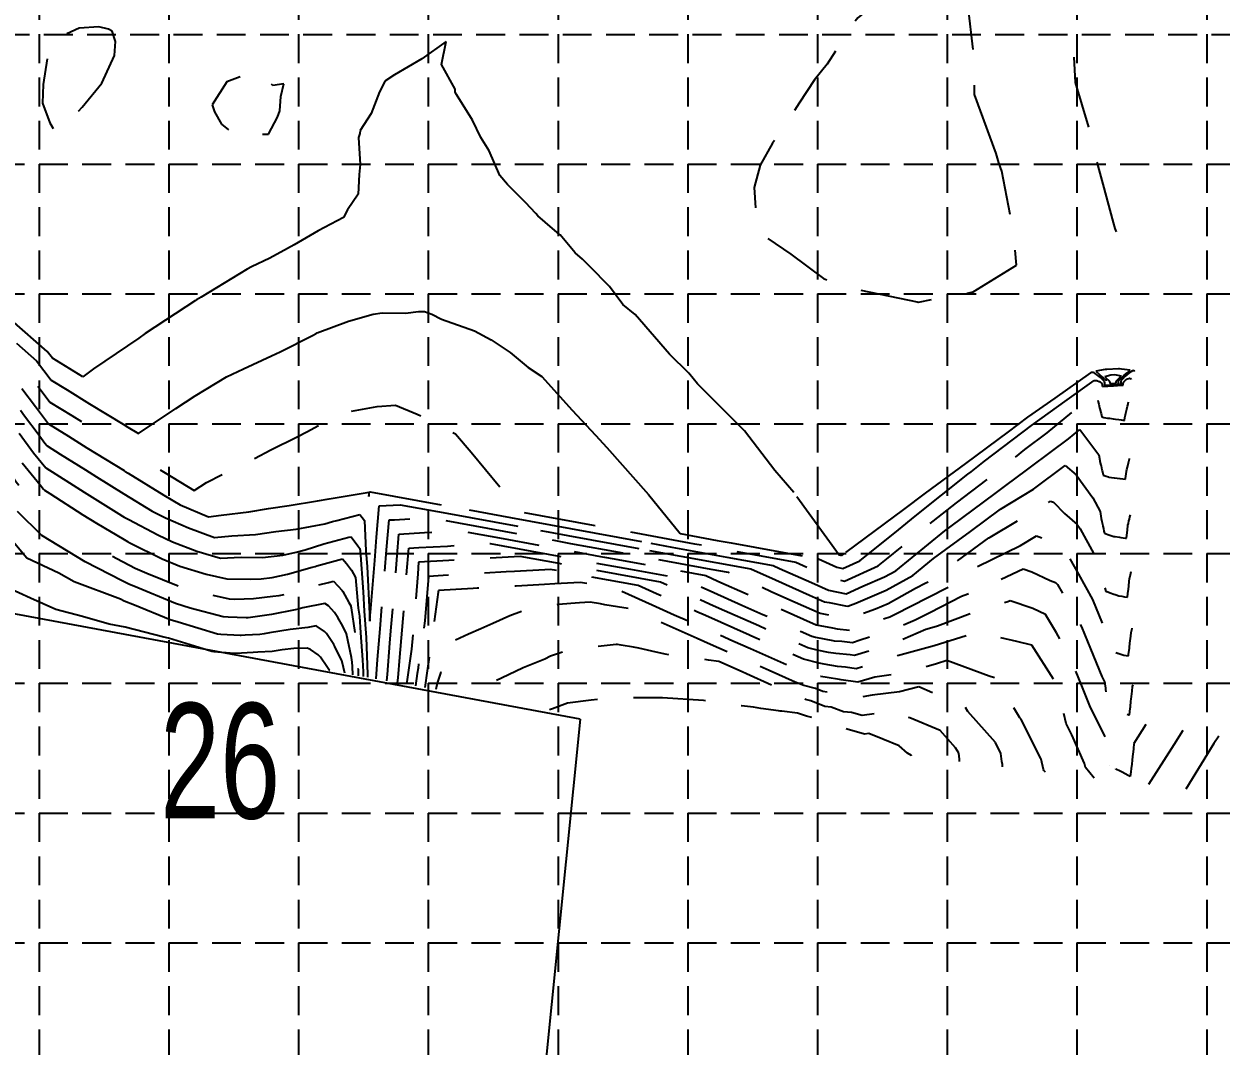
# Model space of a CAD drawing. Extents: x 5997 to 7440, y 5569 to 6471.
# Drawn here: x 7120.9 to 7328.5, y 6204.5 to 6381.6 of the extents above; entities that cross this region are included whole.
import ezdxf
from ezdxf.enums import TextEntityAlignment as Align

# ---------------------------------------------------------------- set-up
doc = ezdxf.new("R2010")
doc.units = 0
doc.header["$LTSCALE"] = 100
doc.header["$MEASUREMENT"] = 0
doc.linetypes.add('HIDDEN', pattern=[0.375, 0.25, -0.125])
doc.linetypes.add('HIDDEN2', pattern=[0.1875, 0.125, -0.0625])
for name, color, linetype in [('$-BNDY', 7, 'CONTINUOUS'), ('$-LOT', 7, 'CONTINUOUS'), ('FG-LOTNUM', 7, 'CONTINUOUS'), ('G-XCONTOURS', 5, 'HIDDEN2'), ('G-XIDX_CONTOURS', 5, 'HIDDEN2'), ('GRID', 254, 'HIDDEN')]:
    doc.layers.add(name, color=color, linetype=linetype)
doc.styles.get("Standard").update_dxf_attribs({"font": 'ARIAL.TTF', "width": 0.9})

msp = doc.modelspace()

# ---------------------------------------------------------------- linework, layer by layer
at = {"layer": '$-BNDY'}
msp.add_line((7217.34, 6261.15), (7209.56, 6184.03), dxfattribs=at)
at = {"layer": '$-LOT'}
msp.add_line((7217.34, 6261.15), (7108.81, 6281.34), dxfattribs=at)
at = {"layer": 'G-XCONTOURS'}
for p, q in [((7194.1, 6378.59, 1018), (7189.9, 6375.61, 1018)), ((7193.32, 6374.6, 1018), (7194.1, 6378.59, 1018)), ((7189.9, 6375.61, 1018), (7185.15, 6372.84, 1018)), ((7195.66, 6370.3, 1018), (7193.32, 6374.6, 1018)), ((7183.45, 6371.72, 1018), (7183.08, 6370.85, 1018)), ((7185.15, 6372.84, 1018), (7183.45, 6371.72, 1018)), ((7182.54, 6369.85, 1018), (7181.1, 6366.12, 1018)), ((7183.08, 6370.85, 1018), (7182.54, 6369.85, 1018)), ((7195.64, 6369.78, 1018), (7195.66, 6370.3, 1018)), ((7195.91, 6369.41, 1018), (7195.64, 6369.78, 1018)), ((7198.68, 6364.97, 1018), (7195.91, 6369.41, 1018)), ((7181.1, 6366.12, 1018), (7179.2, 6363.18, 1018)), ((7200.12, 6361.97, 1018), (7198.68, 6364.97, 1018)), ((7179.12, 6362.62, 1018), (7178.92, 6361.96, 1018)), ((7178.92, 6361.96, 1018), (7179.17, 6357.29, 1018)), ((7179.2, 6363.18, 1018), (7179.12, 6362.62, 1018)), ((7201.56, 6359.66, 1018), (7200.12, 6361.97, 1018)), ((7203.41, 6355.35, 1018), (7201.56, 6359.66, 1018)), ((7179.17, 6357.29, 1018), (7179, 6355.56, 1018)), ((7179, 6355.56, 1018), (7178.87, 6352.13, 1018)), ((7204.76, 6353.78, 1018), (7203.41, 6355.35, 1018)), ((7207.84, 6350.71, 1018), (7204.76, 6353.78, 1018)), ((7178.87, 6352.13, 1018), (7176.99, 6349.43, 1018)), ((7176.99, 6349.43, 1018), (7176.3, 6348.07, 1018)), ((7209.63, 6348.76, 1018), (7207.84, 6350.71, 1018)), ((7209.98, 6348.38, 1018), (7209.63, 6348.76, 1018)), ((7176.3, 6348.07, 1018), (7171.9, 6345.77, 1018)), ((7212.54, 6346.17, 1018), (7209.98, 6348.38, 1018)), ((7171.9, 6345.77, 1018), (7167.74, 6343.36, 1018)), ((7213.68, 6345.2, 1018), (7212.54, 6346.17, 1018)), ((7213.9, 6345.07, 1018), (7213.68, 6345.2, 1018)), ((7216.45, 6341.94, 1018), (7213.9, 6345.07, 1018)), ((7166.57, 6342.74, 1018), (7163.51, 6341.04, 1018)), ((7167.74, 6343.36, 1018), (7166.57, 6342.74, 1018)), ((7163.51, 6341.04, 1018), (7160.36, 6339.51, 1018)), ((7217.77, 6340.89, 1018), (7216.45, 6341.94, 1018)), ((7218.98, 6339.66, 1018), (7217.77, 6340.89, 1018)), ((7159.57, 6339.14, 1018), (7151.63, 6334.3, 1018)), ((7160.36, 6339.51, 1018), (7159.57, 6339.14, 1018)), ((7222.42, 6336.15, 1018), (7218.98, 6339.66, 1018)), ((7151.63, 6334.3, 1018), (7150.79, 6333.81, 1018)), ((7224.76, 6333.03, 1018), (7222.42, 6336.15, 1018)), ((7150.65, 6333.71, 1018), (7141.91, 6328, 1018)), ((7150.79, 6333.81, 1018), (7150.65, 6333.71, 1018)), ((7226.86, 6331.27, 1018), (7224.76, 6333.03, 1018)), ((7124.93, 6324.88, 1018), (7118.72, 6330.31, 1018)), ((7171.75, 6328.08, 1019), (7177.17, 6330.1, 1019)), ((7177.17, 6330.1, 1019), (7181.47, 6331.33, 1019)), ((7181.47, 6331.33, 1019), (7183.02, 6331.56, 1019)), ((7183.02, 6331.56, 1019), (7187.04, 6331.53, 1019)), ((7187.04, 6331.53, 1019), (7189.29, 6331.81, 1019)), ((7189.29, 6331.81, 1019), (7190.34, 6331.81, 1019)), ((7190.34, 6331.81, 1019), (7191.61, 6331.35, 1019)), ((7191.61, 6331.35, 1019), (7193.27, 6330.45, 1019)), ((7193.27, 6330.45, 1019), (7199.01, 6328.43, 1019)), ((7232.82, 6324.39, 1018), (7226.86, 6331.27, 1018)), ((7141.91, 6328, 1018), (7140.78, 6327.18, 1018)), ((7170.91, 6327.66, 1019), (7171.53, 6327.99, 1019)), ((7171.53, 6327.99, 1019), (7171.75, 6328.08, 1019)), ((7199.01, 6328.43, 1019), (7201.93, 6326.9, 1019)), ((7119.58, 6326.3, 1019), (7123.06, 6323.26, 1019)), ((7140.78, 6327.18, 1018), (7132.97, 6321.86, 1018)), ((7165.29, 6324.82, 1019), (7170.91, 6327.66, 1019)), ((7201.93, 6326.9, 1019), (7205.18, 6324.7, 1019)), ((7125.81, 6323.71, 1018), (7124.93, 6324.88, 1018)), ((7158.98, 6321.87, 1019), (7163.83, 6324.09, 1019)), ((7163.83, 6324.09, 1019), (7165.29, 6324.82, 1019)), ((7205.18, 6324.7, 1019), (7208.32, 6322.09, 1019)), ((7236.21, 6321.1, 1018), (7232.82, 6324.39, 1018)), ((7123.06, 6323.26, 1019), (7125.58, 6319.9, 1019)), ((7131.07, 6320.49, 1018), (7125.81, 6323.71, 1018)), ((7132.97, 6321.86, 1018), (7131.07, 6320.49, 1018)), ((7156.03, 6320.47, 1019), (7158.98, 6321.87, 1019)), ((7208.32, 6322.09, 1019), (7210.71, 6320.55, 1019)), ((7125.58, 6319.9, 1019), (7128.37, 6318.19, 1019)), ((7150.59, 6317.19, 1019), (7156.03, 6320.47, 1019)), ((7210.71, 6320.55, 1019), (7215.97, 6314.68, 1019)), ((7237.69, 6319.27, 1018), (7236.21, 6321.1, 1018)), ((7305.85, 6321.17, 1018), (7299.67, 6316.8, 1018)), ((7301.82, 6316.51, 1019), (7306.5, 6319.81, 1019)), ((7305.9, 6321.18, 1018), (7305.85, 6321.17, 1018)), ((7305.97, 6321.24, 1018), (7305.9, 6321.18, 1018)), ((7306.05, 6321.25, 1018), (7305.97, 6321.24, 1018)), ((7306.22, 6321.21, 1018), (7306.05, 6321.25, 1018)), ((7306.29, 6321.21, 1018), (7306.22, 6321.21, 1018)), ((7306.51, 6321.14, 1018), (7306.29, 6321.21, 1018)), ((7306.5, 6319.81, 1019), (7306.64, 6319.84, 1019)), ((7306.66, 6321.02, 1018), (7306.51, 6321.14, 1018)), ((7306.64, 6319.84, 1019), (7306.79, 6319.86, 1019)), ((7306.64, 6319.84, 1019), (7306.64, 6319.84, 1019)), ((7306.64, 6319.84, 1019), (7306.64, 6319.84, 1019)), ((7306.86, 6320.88, 1018), (7306.66, 6321.02, 1018)), ((7306.79, 6319.86, 1019), (7306.83, 6319.85, 1019)), ((7306.83, 6319.85, 1019), (7306.96, 6319.83, 1019)), ((7307.58, 6320.34, 1018), (7306.86, 6320.88, 1018)), ((7306.96, 6319.83, 1019), (7307.07, 6319.8, 1019)), ((7307.07, 6319.8, 1019), (7307.34, 6319.67, 1019)), ((7307.34, 6319.67, 1019), (7307.39, 6319.65, 1019)), ((7307.39, 6319.65, 1019), (7307.5, 6319.58, 1019)), ((7307.91, 6319.98, 1018), (7307.58, 6320.34, 1018)), ((7308.25, 6319.68, 1018), (7307.91, 6319.98, 1018)), ((7308.28, 6319.61, 1018), (7308.25, 6319.68, 1018)), ((7311.12, 6319.76, 1018), (7311.1, 6319.59, 1018)), ((7311.15, 6319.83, 1018), (7311.12, 6319.76, 1018)), ((7311.47, 6320.13, 1018), (7311.15, 6319.83, 1018)), ((7311.8, 6320.52, 1018), (7311.47, 6320.13, 1018)), ((7311.63, 6319.62, 1019), (7311.66, 6319.66, 1019)), ((7311.66, 6319.66, 1019), (7311.78, 6319.79, 1019)), ((7311.78, 6319.79, 1019), (7311.87, 6319.86, 1019)), ((7312.51, 6321.08, 1018), (7311.8, 6320.52, 1018)), ((7311.87, 6319.86, 1019), (7311.93, 6319.9, 1019)), ((7311.93, 6319.9, 1019), (7312.26, 6320.1, 1019)), ((7312.26, 6320.1, 1019), (7312.48, 6320.21, 1019)), ((7312.48, 6320.21, 1019), (7312.59, 6320.26, 1019)), ((7312.73, 6321.25, 1018), (7312.51, 6321.08, 1018)), ((7312.59, 6320.26, 1019), (7312.62, 6320.26, 1019)), ((7312.62, 6320.26, 1019), (7312.74, 6320.26, 1019)), ((7312.86, 6321.36, 1018), (7312.73, 6321.25, 1018)), ((7312.74, 6320.26, 1019), (7312.74, 6320.26, 1019)), ((7312.74, 6320.26, 1019), (7312.75, 6320.24, 1019)), ((7312.75, 6320.24, 1019), (7312.81, 6320.15, 1019)), ((7312.81, 6320.15, 1019), (7312.82, 6320.14, 1019)), ((7312.82, 6320.14, 1019), (7312.88, 6320.03, 1019)), ((7313.14, 6321.49, 1018), (7312.86, 6321.36, 1018)), ((7313.25, 6321.51, 1018), (7313.14, 6321.49, 1018)), ((7313.43, 6321.57, 1018), (7313.25, 6321.51, 1018)), ((7313.46, 6321.53, 1018), (7313.43, 6321.57, 1018)), ((7313.5, 6321.45, 1018), (7313.46, 6321.53, 1018)), ((7313.53, 6321.41, 1018), (7313.5, 6321.45, 1018)), ((7120.51, 6318.45, 1021), (7122.86, 6315.33, 1021)), ((7128.37, 6318.19, 1019), (7132.25, 6315.82, 1019)), ((7245.85, 6311.12, 1018), (7237.69, 6319.27, 1018)), ((7307.5, 6319.58, 1019), (7307.59, 6319.52, 1019)), ((7307.59, 6319.52, 1019), (7307.72, 6319.43, 1019)), ((7307.72, 6319.43, 1019), (7307.73, 6319.42, 1019)), ((7307.73, 6319.42, 1019), (7307.73, 6319.41, 1019)), ((7307.73, 6319.41, 1019), (7307.85, 6319.27, 1019)), ((7307.85, 6319.27, 1019), (7307.86, 6319.22, 1019)), ((7307.86, 6319.22, 1019), (7307.86, 6319.2, 1019)), ((7307.86, 6319.2, 1019), (7307.87, 6319.01, 1019)), ((7307.87, 6319.01, 1019), (7307.88, 6318.95, 1019)), ((7307.88, 6318.95, 1019), (7307.9, 6318.8, 1019)), ((7307.9, 6318.8, 1019), (7308.5, 6318.84, 1019)), ((7308.31, 6319.43, 1018), (7308.28, 6319.61, 1018)), ((7308.32, 6319.41, 1018), (7308.31, 6319.43, 1018)), ((7308.31, 6319.3, 1018), (7308.32, 6319.41, 1018)), ((7308.31, 6319.19, 1018), (7308.31, 6319.3, 1018)), ((7308.31, 6319.18, 1018), (7308.31, 6319.19, 1018)), ((7308.32, 6318.98, 1018), (7308.31, 6319.18, 1018)), ((7309.03, 6318.99, 1018), (7308.32, 6318.98, 1018)), ((7308.5, 6318.84, 1019), (7308.84, 6318.85, 1019)), ((7308.84, 6318.85, 1019), (7309.53, 6318.9, 1019)), ((7309.18, 6318.99, 1018), (7309.03, 6318.99, 1018)), ((7309.22, 6319, 1018), (7309.18, 6318.99, 1018)), ((7310.16, 6319.06, 1018), (7309.22, 6319, 1018)), ((7309.53, 6318.9, 1019), (7309.82, 6318.92, 1019)), ((7309.82, 6318.92, 1019), (7310.53, 6318.96, 1019)), ((7310.22, 6319.06, 1018), (7310.16, 6319.06, 1018)), ((7310.48, 6319.09, 1018), (7310.22, 6319.06, 1018)), ((7311.1, 6319.16, 1018), (7310.48, 6319.09, 1018)), ((7310.53, 6318.96, 1019), (7310.85, 6319, 1019)), ((7310.85, 6319, 1019), (7311.5, 6319.04, 1019)), ((7311.1, 6319.59, 1018), (7311.1, 6319.57, 1018)), ((7311.1, 6319.57, 1018), (7311.1, 6319.42, 1018)), ((7311.1, 6319.42, 1018), (7311.11, 6319.36, 1018)), ((7311.11, 6319.36, 1018), (7311.1, 6319.16, 1018)), ((7311.11, 6319.36, 1018), (7311.11, 6319.36, 1018)), ((7311.5, 6319.04, 1019), (7311.51, 6319.2, 1019)), ((7311.51, 6319.24, 1019), (7311.53, 6319.43, 1019)), ((7311.51, 6319.2, 1019), (7311.51, 6319.24, 1019)), ((7311.53, 6319.45, 1019), (7311.63, 6319.62, 1019)), ((7311.53, 6319.43, 1019), (7311.53, 6319.45, 1019)), ((7311.53, 6319.43, 1019), (7311.53, 6319.43, 1019)), ((7132.25, 6315.82, 1019), (7138.08, 6312.26, 1019)), ((7147.21, 6314.98, 1019), (7150.59, 6317.19, 1019)), ((7299.67, 6316.8, 1018), (7294.94, 6313.46, 1018)), ((7295.63, 6312.02, 1019), (7301.82, 6316.51, 1019)), ((7120.29, 6314.67, 1022), (7121, 6313.73, 1022)), ((7121, 6313.73, 1022), (7123.34, 6310.6, 1022)), ((7122.86, 6315.33, 1021), (7125.12, 6312.3, 1021)), ((7140.75, 6310.63, 1019), (7147.21, 6314.98, 1019)), ((7215.97, 6314.68, 1019), (7220.03, 6310.36, 1019)), ((7294.94, 6313.46, 1018), (7291.56, 6310.94, 1018)), ((7125.12, 6312.3, 1021), (7128.6, 6310.16, 1021)), ((7138.08, 6312.26, 1019), (7138.92, 6311.75, 1019)), ((7138.92, 6311.75, 1019), (7140.75, 6310.63, 1019)), ((7287.49, 6305.88, 1019), (7295.63, 6312.02, 1019)), ((7302.03, 6309.72, 1021), (7304, 6311.34, 1021)), ((7304, 6311.34, 1021), (7307.29, 6306.93, 1021)), ((7120.05, 6310.71, 1023), (7122.53, 6307.28, 1023)), ((7123.34, 6310.6, 1022), (7124.51, 6308.98, 1022)), ((7128.6, 6310.16, 1021), (7131.79, 6308.17, 1021)), ((7220.03, 6310.36, 1019), (7221.96, 6308.22, 1019)), ((7251.1, 6304.26, 1018), (7245.85, 6311.12, 1018)), ((7291.56, 6310.94, 1018), (7284.17, 6305.45, 1018)), ((7292.26, 6302.47, 1021), (7302.03, 6309.72, 1021)), ((7122.53, 6307.28, 1023), (7124.66, 6304.68, 1023)), ((7124.51, 6308.98, 1022), (7124.89, 6308.5, 1022)), ((7124.89, 6308.5, 1022), (7127.18, 6307.07, 1022)), ((7131.79, 6308.17, 1021), (7138.24, 6304.22, 1021)), ((7221.96, 6308.22, 1019), (7229.17, 6300.05, 1019)), ((7120.56, 6305.58, 1024), (7123.69, 6301.75, 1024)), ((7127.18, 6307.07, 1022), (7131.56, 6304.34, 1022)), ((7284.17, 6305.45, 1018), (7277.17, 6300.28, 1018)), ((7285.18, 6304.02, 1019), (7287.49, 6305.88, 1019)), ((7295.99, 6301, 1022), (7301.46, 6305.13, 1022)), ((7301.46, 6305.13, 1022), (7303.34, 6303.49, 1022)), ((7307.29, 6306.93, 1021), (7307.44, 6305.98, 1021)), ((7307.44, 6305.98, 1021), (7307.48, 6305.81, 1021)), ((7307.48, 6305.81, 1021), (7307.63, 6305.16, 1021)), ((7307.63, 6305.16, 1021), (7307.67, 6305.02, 1021)), ((7312.26, 6304.84, 1021), (7312.42, 6305.54, 1021)), ((7312.42, 6305.54, 1021), (7312.44, 6305.59, 1021)), ((7312.44, 6305.59, 1021), (7312.59, 6306.25, 1021)), ((7312.59, 6306.25, 1021), (7312.61, 6306.34, 1021)), ((7124.66, 6304.68, 1023), (7128.76, 6302.12, 1023)), ((7131.56, 6304.34, 1022), (7133.48, 6303.16, 1022)), ((7133.48, 6303.16, 1022), (7138.22, 6300.19, 1022)), ((7138.24, 6304.22, 1021), (7138.46, 6304.08, 1021)), ((7138.46, 6304.08, 1021), (7138.94, 6303.78, 1021)), ((7138.94, 6303.78, 1021), (7145.12, 6299.99, 1021)), ((7254.39, 6300.42, 1018), (7251.1, 6304.26, 1018)), ((7275.45, 6296.33, 1019), (7284.59, 6303.58, 1019)), ((7284.59, 6303.58, 1019), (7285.18, 6304.02, 1019)), ((7303.34, 6303.49, 1022), (7306.25, 6299.48, 1022)), ((7307.67, 6305.02, 1021), (7307.83, 6304.33, 1021)), ((7307.83, 6304.33, 1021), (7307.85, 6304.24, 1021)), ((7307.85, 6304.24, 1021), (7308.03, 6303.51, 1021)), ((7308.03, 6303.51, 1021), (7308.04, 6303.45, 1021)), ((7308.04, 6303.45, 1021), (7308.55, 6303.27, 1021)), ((7308.55, 6303.27, 1021), (7308.95, 6303.13, 1021)), ((7308.95, 6303.13, 1021), (7309, 6303.11, 1021)), ((7309, 6303.11, 1021), (7309.94, 6302.98, 1021)), ((7311.94, 6302.84, 1021), (7312.08, 6304.08, 1021)), ((7312.08, 6304.11, 1021), (7312.15, 6304.39, 1021)), ((7312.08, 6304.08, 1021), (7312.08, 6304.11, 1021)), ((7312.15, 6304.39, 1021), (7312.25, 6304.82, 1021)), ((7312.25, 6304.82, 1021), (7312.26, 6304.84, 1021)), ((7123.69, 6301.75, 1024), (7124.27, 6301, 1024)), ((7124.27, 6301, 1024), (7124.43, 6300.84, 1024)), ((7128.76, 6302.12, 1023), (7131.32, 6300.46, 1023)), ((7289.3, 6300.24, 1021), (7291.87, 6302.15, 1021)), ((7290.24, 6297.52, 1022), (7295.99, 6301, 1022)), ((7291.87, 6302.15, 1021), (7292.26, 6302.47, 1021)), ((7309.94, 6302.98, 1021), (7310.01, 6302.97, 1021)), ((7310.01, 6302.97, 1021), (7310.93, 6302.85, 1021)), ((7310.93, 6302.85, 1021), (7311.02, 6302.84, 1021)), ((7311.02, 6302.84, 1021), (7311.93, 6302.71, 1021)), ((7311.93, 6302.71, 1021), (7311.94, 6302.84, 1021)), ((7124.43, 6300.84, 1024), (7125.35, 6300.25, 1024)), ((7125.35, 6300.25, 1024), (7131.09, 6296.55, 1024)), ((7131.32, 6300.46, 1023), (7137.36, 6296.7, 1023)), ((7138.22, 6300.19, 1022), (7143.11, 6297.21, 1022)), ((7145.12, 6299.99, 1021), (7147.95, 6298.28, 1021)), ((7166.87, 6298.15, 1021), (7171.78, 6298.97, 1021)), ((7171.78, 6298.97, 1021), (7173.81, 6299.32, 1021)), ((7173.81, 6299.32, 1021), (7180.42, 6300.42, 1021)), ((7180.42, 6300.42, 1021), (7180.65, 6300.48, 1021)), ((7180.65, 6300.48, 1021), (7180.68, 6300.44, 1021)), ((7180.68, 6300.44, 1021), (7180.72, 6299.75, 1021)), ((7180.72, 6299.75, 1021), (7180.79, 6300.54, 1021)), ((7180.79, 6300.54, 1021), (7180.93, 6300.54, 1021)), ((7180.93, 6300.54, 1021), (7198.12, 6297.4, 1021)), ((7229.17, 6300.05, 1019), (7234.7, 6293.3, 1019)), ((7262.26, 6289.55, 1018), (7254.39, 6300.42, 1018)), ((7277.17, 6300.28, 1018), (7273.39, 6297.48, 1018)), ((7281.71, 6294.58, 1021), (7289.3, 6300.24, 1021)), ((7306.25, 6299.48, 1022), (7307.53, 6297.13, 1022)), ((7123.96, 6292.99, 1026), (7119.75, 6297.12, 1026)), ((7143.11, 6297.21, 1022), (7145.45, 6296.05, 1022)), ((7147.95, 6298.28, 1021), (7152.87, 6296.18, 1021)), ((7155.09, 6296.52, 1021), (7159.89, 6297.09, 1021)), ((7159.89, 6297.09, 1021), (7163.3, 6297.64, 1021)), ((7163.3, 6297.64, 1021), (7166.87, 6298.15, 1021)), ((7182.05, 6292.7, 1022), (7182.5, 6298.1, 1022)), ((7182.5, 6298.1, 1022), (7186.13, 6298.3, 1022)), ((7186.13, 6298.3, 1022), (7194.22, 6296.82, 1022)), ((7194.22, 6296.82, 1022), (7210.47, 6293.85, 1022)), ((7198.12, 6297.4, 1021), (7205.27, 6296.09, 1021)), ((7273.39, 6297.48, 1018), (7262.93, 6289.71, 1018)), ((7285.06, 6293.65, 1022), (7290.24, 6297.52, 1022)), ((7307.53, 6297.13, 1022), (7307.59, 6296.72, 1022)), ((7131.09, 6296.55, 1024), (7133.46, 6295.08, 1024)), ((7133.46, 6295.08, 1024), (7138.28, 6292.28, 1024)), ((7137.36, 6296.7, 1023), (7137.99, 6296.31, 1023)), ((7137.99, 6296.31, 1023), (7138.27, 6296.14, 1023)), ((7138.27, 6296.14, 1023), (7139.06, 6295.74, 1023)), ((7139.06, 6295.74, 1023), (7144.11, 6293.1, 1023)), ((7145.45, 6296.05, 1022), (7149.43, 6294.28, 1022)), ((7152.87, 6296.18, 1021), (7155.09, 6296.52, 1021)), ((7168.07, 6294.07, 1022), (7173.09, 6294.98, 1022)), ((7173.09, 6294.98, 1022), (7174.41, 6295.39, 1022)), ((7174.41, 6295.39, 1022), (7175.17, 6295.59, 1022)), ((7175.17, 6295.59, 1022), (7179.13, 6296.62, 1022)), ((7179.13, 6296.62, 1022), (7179.92, 6295.55, 1022)), ((7179.92, 6295.55, 1022), (7180.2, 6290.29, 1022)), ((7205.27, 6296.09, 1021), (7215.69, 6294.19, 1021)), ((7272.55, 6293.95, 1019), (7275.45, 6296.33, 1019)), ((7307.59, 6296.72, 1022), (7307.71, 6295.91, 1022)), ((7307.71, 6295.91, 1022), (7307.79, 6295.4, 1022)), ((7307.79, 6295.4, 1022), (7307.9, 6294.94, 1022)), ((7307.9, 6294.94, 1022), (7307.99, 6294.57, 1022)), ((7312.25, 6293.88, 1022), (7312.35, 6294.78, 1022)), ((7312.35, 6294.78, 1022), (7312.41, 6295.04, 1022)), ((7312.41, 6295.04, 1022), (7312.52, 6295.49, 1022)), ((7312.52, 6295.49, 1022), (7312.59, 6295.78, 1022)), ((7312.59, 6295.78, 1022), (7312.69, 6296.21, 1022)), ((7312.69, 6296.21, 1022), (7312.77, 6296.53, 1022)), ((7121.36, 6289.06, 1027), (7117.58, 6293.6, 1027)), ((7123.98, 6292.98, 1026), (7123.96, 6292.99, 1026)), ((7124.01, 6292.96, 1026), (7123.98, 6292.98, 1026)), ((7131.48, 6288.4, 1026), (7124.01, 6292.96, 1026)), ((7144.11, 6293.1, 1023), (7146.67, 6291.89, 1023)), ((7149.43, 6294.28, 1022), (7153.93, 6292.6, 1022)), ((7153.93, 6292.6, 1022), (7156.95, 6292.94, 1022)), ((7156.95, 6292.94, 1022), (7161.06, 6293.14, 1022)), ((7161.06, 6293.14, 1022), (7164.59, 6293.64, 1022)), ((7164.59, 6293.64, 1022), (7168.07, 6294.07, 1022)), ((7172.88, 6291.5, 1023), (7177.25, 6292.66, 1023)), ((7177.25, 6292.66, 1023), (7177.62, 6292.76, 1023)), ((7177.62, 6292.76, 1023), (7178.76, 6291.19, 1023)), ((7181.72, 6288.65, 1022), (7182.05, 6292.7, 1022)), ((7210.47, 6293.85, 1022), (7211.79, 6293.61, 1022)), ((7211.79, 6293.61, 1022), (7215.2, 6292.98, 1022)), ((7215.2, 6292.98, 1022), (7229.35, 6290.4, 1022)), ((7215.69, 6294.19, 1021), (7229.61, 6291.64, 1021)), ((7234.7, 6293.3, 1019), (7241.08, 6292.13, 1019)), ((7265.85, 6288.6, 1019), (7272.55, 6293.95, 1019)), ((7272.06, 6286.87, 1021), (7280.59, 6293.77, 1021)), ((7278.64, 6288.97, 1022), (7285.06, 6293.65, 1022)), ((7280.59, 6293.77, 1021), (7281.71, 6294.58, 1021)), ((7307.99, 6294.57, 1022), (7308.09, 6294.16, 1022)), ((7308.09, 6294.16, 1022), (7308.18, 6293.75, 1022)), ((7308.18, 6293.75, 1022), (7308.27, 6293.37, 1022)), ((7308.27, 6293.37, 1022), (7308.84, 6293.17, 1022)), ((7308.84, 6293.17, 1022), (7309.18, 6293.05, 1022)), ((7309.18, 6293.05, 1022), (7309.87, 6292.81, 1022)), ((7309.87, 6292.81, 1022), (7310.11, 6292.78, 1022)), ((7310.11, 6292.78, 1022), (7310.88, 6292.67, 1022)), ((7310.88, 6292.67, 1022), (7311.1, 6292.64, 1022)), ((7311.1, 6292.64, 1022), (7311.89, 6292.53, 1022)), ((7312.1, 6292.51, 1022), (7312.21, 6293.51, 1022)), ((7312.21, 6293.51, 1022), (7312.25, 6293.88, 1022)), ((7138.28, 6292.28, 1024), (7138.85, 6291.94, 1024)), ((7138.85, 6291.94, 1024), (7139.26, 6291.7, 1024)), ((7139.26, 6291.7, 1024), (7144.87, 6288.93, 1024)), ((7146.67, 6291.89, 1023), (7150.89, 6290.26, 1023)), ((7169.65, 6290.51, 1023), (7172.88, 6291.5, 1023)), ((7178.76, 6291.19, 1023), (7179.13, 6290.7, 1023)), ((7179.13, 6290.7, 1023), (7179.15, 6290.66, 1023)), ((7179.15, 6290.66, 1023), (7179.18, 6290.35, 1023)), ((7229.61, 6291.64, 1021), (7233.26, 6290.97, 1021)), ((7233.26, 6290.97, 1021), (7242.76, 6289.24, 1021)), ((7241.08, 6292.13, 1019), (7243.54, 6291.68, 1019)), ((7243.54, 6291.68, 1019), (7258.65, 6288.92, 1019)), ((7311.89, 6292.53, 1022), (7312.1, 6292.51, 1022)), ((7126.92, 6286.43, 1027), (7121.36, 6289.06, 1027)), ((7144.87, 6288.93, 1024), (7147.92, 6287.66, 1024)), ((7150.89, 6290.26, 1023), (7154.98, 6289.02, 1023)), ((7154.98, 6289.02, 1023), (7158.58, 6289.19, 1023)), ((7158.58, 6289.19, 1023), (7162.24, 6289.14, 1023)), ((7162.24, 6289.14, 1023), (7165.78, 6289.56, 1023)), ((7165.78, 6289.56, 1023), (7168.08, 6290.06, 1023)), ((7168.08, 6290.06, 1023), (7169.65, 6290.51, 1023)), ((7171.65, 6287.69, 1024), (7176.1, 6288.9, 1024)), ((7176.1, 6288.9, 1024), (7176.8, 6288.14, 1024)), ((7179.18, 6290.35, 1023), (7179.72, 6283.22, 1023)), ((7180.2, 6290.29, 1022), (7180.4, 6287.59, 1022)), ((7180.97, 6279.62, 1022), (7181.72, 6288.65, 1022)), ((7229.35, 6290.4, 1022), (7234.81, 6289.4, 1022)), ((7234.81, 6289.4, 1022), (7246.92, 6287.18, 1022)), ((7242.76, 6289.24, 1021), (7250.83, 6287.76, 1021)), ((7258.65, 6288.92, 1019), (7261.88, 6287.48, 1019)), ((7262.56, 6289.49, 1018), (7262.26, 6289.55, 1018)), ((7262.6, 6289.48, 1018), (7262.56, 6289.49, 1018)), ((7262.62, 6289.47, 1018), (7262.6, 6289.48, 1018)), ((7262.65, 6289.49, 1018), (7262.62, 6289.47, 1018)), ((7262.93, 6289.71, 1018), (7262.65, 6289.49, 1018)), ((7262.91, 6287.27, 1019), (7265.85, 6288.6, 1019)), ((7275.02, 6286.04, 1022), (7278.64, 6288.97, 1022)), ((7129.59, 6284.95, 1027), (7126.92, 6286.43, 1027)), ((7137.89, 6285.12, 1026), (7131.48, 6288.4, 1026)), ((7147.92, 6287.66, 1024), (7152.46, 6286.28, 1024)), ((7166.58, 6286.25, 1024), (7170.86, 6287.47, 1024)), ((7170.86, 6287.47, 1024), (7171.36, 6287.62, 1024)), ((7171.36, 6287.62, 1024), (7171.65, 6287.69, 1024)), ((7176.8, 6288.14, 1024), (7177.66, 6286.97, 1024)), ((7177.66, 6286.97, 1024), (7178.37, 6285.67, 1024)), ((7180.4, 6287.59, 1022), (7180.79, 6279.37, 1022)), ((7246.92, 6287.18, 1022), (7251.2, 6285.28, 1022)), ((7250.83, 6287.76, 1021), (7251.92, 6287.28, 1021)), ((7251.92, 6287.28, 1021), (7257.45, 6284.82, 1021)), ((7261.88, 6287.48, 1019), (7262.91, 6287.27, 1019)), ((7270.12, 6285.79, 1021), (7272.06, 6286.87, 1021)), ((7137.62, 6281.92, 1027), (7129.59, 6284.95, 1027)), ((7139.21, 6284.46, 1026), (7137.89, 6285.12, 1026)), ((7139.94, 6284.17, 1026), (7139.21, 6284.46, 1026)), ((7152.46, 6286.28, 1024), (7156.04, 6285.44, 1024)), ((7156.04, 6285.44, 1024), (7160.16, 6285.4, 1024)), ((7160.16, 6285.4, 1024), (7162.03, 6285.47, 1024)), ((7162.03, 6285.47, 1024), (7163.94, 6285.68, 1024)), ((7163.94, 6285.68, 1024), (7166.58, 6286.25, 1024)), ((7178.37, 6285.67, 1024), (7178.85, 6280.37, 1024)), ((7251.2, 6285.28, 1022), (7257.11, 6282.65, 1022)), ((7257.45, 6284.82, 1021), (7260.43, 6283.49, 1021)), ((7266.36, 6284.17, 1021), (7270.12, 6285.79, 1021)), ((7270.43, 6283.5, 1022), (7275.02, 6286.04, 1022)), ((7122.02, 6282.09, 1028), (7117.98, 6283.97, 1028)), ((7147.16, 6281.16, 1026), (7139.94, 6284.17, 1026)), ((7179.72, 6283.22, 1023), (7179.88, 6279.84, 1023)), ((7257.11, 6282.65, 1022), (7259.71, 6281.5, 1022)), ((7260.43, 6283.49, 1021), (7263.49, 6282.87, 1021)), ((7263.49, 6282.87, 1021), (7266.36, 6284.17, 1021)), ((7265.15, 6281.22, 1022), (7270.43, 6283.5, 1022)), ((7126.41, 6280.17, 1028), (7122.02, 6282.09, 1028)), ((7138.26, 6281.6, 1027), (7137.62, 6281.92, 1027)), ((7140.08, 6280.87, 1027), (7138.26, 6281.6, 1027)), ((7146.23, 6278.38, 1027), (7140.08, 6280.87, 1027)), ((7149.69, 6280.4, 1026), (7147.16, 6281.16, 1026)), ((7155.44, 6278.87, 1026), (7149.69, 6280.4, 1026)), ((7168.45, 6280.23, 1026), (7167.94, 6280.07, 1026)), ((7169.23, 6280.41, 1026), (7168.45, 6280.23, 1026)), ((7173.06, 6281.18, 1026), (7169.23, 6280.41, 1026)), ((7173.69, 6280.76, 1026), (7173.06, 6281.18, 1026)), ((7174.76, 6279.6, 1026), (7173.69, 6280.76, 1026)), ((7178.85, 6280.37, 1024), (7179.05, 6278.97, 1024)), ((7259.71, 6281.5, 1022), (7260.54, 6281.34, 1022)), ((7260.54, 6281.34, 1022), (7263.33, 6280.76, 1022)), ((7263.33, 6280.76, 1022), (7263.77, 6280.71, 1022)), ((7263.77, 6280.71, 1022), (7265.15, 6281.22, 1022)), ((7131.06, 6278.93, 1028), (7126.41, 6280.17, 1028)), ((7135.68, 6277.63, 1028), (7131.06, 6278.93, 1028)), ((7147.63, 6277.95, 1027), (7146.23, 6278.38, 1027)), ((7156.3, 6278.82, 1026), (7155.44, 6278.87, 1026)), ((7159.39, 6278.69, 1026), (7156.3, 6278.82, 1026)), ((7159.77, 6278.71, 1026), (7159.39, 6278.69, 1026)), ((7163.83, 6279.26, 1026), (7159.77, 6278.71, 1026)), ((7167.94, 6280.07, 1026), (7163.83, 6279.26, 1026)), ((7175.33, 6278.76, 1026), (7174.76, 6279.6, 1026)), ((7176.17, 6277.27, 1026), (7175.33, 6278.76, 1026)), ((7179.05, 6278.97, 1024), (7179.26, 6276.13, 1024)), ((7179.88, 6279.84, 1023), (7180.21, 6275.28, 1023)), ((7180.79, 6279.37, 1022), (7180.81, 6279.13, 1022)), ((7180.81, 6279.13, 1022), (7180.85, 6278.15, 1022)), ((7180.85, 6278.15, 1022), (7180.94, 6279.21, 1022)), ((7180.94, 6279.21, 1022), (7180.97, 6279.62, 1022)), ((7138.44, 6277.11, 1028), (7135.68, 6277.63, 1028)), ((7145.12, 6275.36, 1028), (7138.44, 6277.11, 1028)), ((7154.45, 6275.88, 1027), (7147.63, 6277.95, 1027)), ((7163.45, 6276.12, 1027), (7162.52, 6275.94, 1027)), ((7167.05, 6276.68, 1027), (7163.45, 6276.12, 1027)), ((7170.1, 6277.03, 1027), (7167.05, 6276.68, 1027)), ((7171.54, 6277.32, 1027), (7170.1, 6277.03, 1027)), ((7172.99, 6276.34, 1027), (7171.54, 6277.32, 1027)), ((7173.33, 6275.97, 1027), (7172.99, 6276.34, 1027)), ((7176.83, 6275.9, 1026), (7176.17, 6277.27, 1026)), ((7179.26, 6276.13, 1024), (7179.6, 6271.43, 1024)), ((7145.97, 6275.17, 1028), (7145.12, 6275.36, 1028)), ((7153.44, 6272.85, 1028), (7145.97, 6275.17, 1028)), ((7155.03, 6275.83, 1027), (7154.45, 6275.88, 1027)), ((7158.38, 6275.65, 1027), (7155.03, 6275.83, 1027)), ((7158.55, 6275.66, 1027), (7158.38, 6275.65, 1027)), ((7159.22, 6275.7, 1027), (7158.55, 6275.66, 1027)), ((7161.81, 6275.84, 1027), (7159.22, 6275.7, 1027)), ((7162.52, 6275.94, 1027), (7161.81, 6275.84, 1027)), ((7174.6, 6274.1, 1027), (7173.33, 6275.97, 1027)), ((7174.79, 6273.76, 1027), (7174.6, 6274.1, 1027)), ((7177.69, 6271.82, 1026), (7176.83, 6275.9, 1026)), ((7180.21, 6275.28, 1023), (7180.47, 6268.92, 1023)), ((7153.8, 6272.8, 1028), (7153.44, 6272.85, 1028)), ((7157.34, 6272.53, 1028), (7153.8, 6272.8, 1028)), ((7157.38, 6272.53, 1028), (7157.34, 6272.53, 1028)), ((7157.55, 6272.54, 1028), (7157.38, 6272.53, 1028)), ((7160.64, 6272.72, 1028), (7157.55, 6272.54, 1028)), ((7161.42, 6272.77, 1028), (7160.64, 6272.72, 1028)), ((7163.91, 6272.89, 1028), (7161.42, 6272.77, 1028)), ((7165.67, 6273.16, 1028), (7163.91, 6272.89, 1028)), ((7167.66, 6273.39, 1028), (7165.67, 6273.16, 1028)), ((7170.02, 6273.46, 1028), (7167.66, 6273.39, 1028)), ((7170.55, 6273.23, 1028), (7170.02, 6273.46, 1028)), ((7171.89, 6272.31, 1028), (7170.55, 6273.23, 1028)), ((7172.3, 6271.91, 1028), (7171.89, 6272.31, 1028)), ((7173.42, 6270.29, 1028), (7172.3, 6271.91, 1028)), ((7176.02, 6271.24, 1027), (7174.79, 6273.76, 1027)), ((7173.89, 6269.6, 1028), (7173.42, 6270.29, 1028)), ((7176.07, 6271.13, 1027), (7176.02, 6271.24, 1027)), ((7176.08, 6271.11, 1027), (7176.07, 6271.13, 1027)), ((7176.09, 6271.06, 1027), (7176.08, 6271.11, 1027)), ((7176.53, 6269.09, 1027), (7176.09, 6271.06, 1027)), ((7177.8, 6271.02, 1026), (7177.69, 6271.82, 1026)), ((7177.86, 6270.26, 1026), (7177.8, 6271.02, 1026)), ((7177.93, 6268.84, 1026), (7177.86, 6270.26, 1026)), ((7179.6, 6271.43, 1024), (7179.69, 6269.32, 1024)), ((7173.91, 6269.56, 1028), (7173.89, 6269.6, 1028)), ((7179.69, 6269.32, 1024), (7179.71, 6268.52, 1024)), ((7180.47, 6268.92, 1023), (7180.48, 6268.39, 1023))]:
    msp.add_line(p, q, dxfattribs=at)
at = {"layer": 'G-XCONTOURS', "flags": 128}
for points, elevation in [([(7289.48, 6359.17), (7285.72, 6369.43), (7285.81, 6375.27), (7285.51, 6377.11), (7284.66, 6384.61), (7284.46, 6384.78), (7280.57, 6387.9), (7279.14, 6388.63), (7275.21, 6389.36), (7273.49, 6389.5), (7271.6, 6387.76), (7265.48, 6382.7), (7264.84, 6381.78), (7263.85, 6380.37), (7260.2, 6374.69), (7257.99, 6371.94), (7255.31, 6367.9), (7251.81, 6362.36), (7250.68, 6360.98), (7248.57, 6357.15), (7247.49, 6353.31), (7248.1, 6345.69), (7253.86, 6341.71), (7259.54, 6337.53), (7262.07, 6336.3), (7275.76, 6333.47), (7275.95, 6333.43), (7276.02, 6333.43), (7285.48, 6335.19), (7288.51, 6337.05), (7293, 6339.81), (7292.53, 6345.54), (7290.45, 6356.11), (7289.96, 6357.58)], 1017), ([(7136.6, 6376.18), (7136.73, 6378.61), (7136.19, 6380.4), (7135.56, 6380.73), (7133.84, 6381.11), (7130.43, 6380.89), (7125.39, 6378.56), (7124.23, 6371.13), (7124.12, 6367.92), (7125.39, 6364.5), (7126.29, 6362.82), (7128.51, 6364.52), (7130.96, 6367.19), (7134.38, 6371.37)], 1017), ([(7162.26, 6362.51), (7163.28, 6362.55), (7164.83, 6365.47), (7165.25, 6366.55), (7165.44, 6369.07), (7165.95, 6371.23), (7164.04, 6370.95), (7161.83, 6373.05), (7159.72, 6372.96), (7156.07, 6371.61), (7153.51, 6367.6), (7153.93, 6366.39), (7155.12, 6364.28), (7157.37, 6362.51)], 1017), ([(7309.89, 6319.16), (7310.67, 6319.27), (7310.74, 6319.28), (7310.74, 6319.29), (7310.73, 6319.48), (7310.73, 6319.52), (7310.7, 6319.69), (7310.71, 6319.75), (7310.87, 6319.93), (7311.36, 6320.44), (7311.71, 6320.74), (7312.18, 6321.16), (7312.7, 6321.65), (7311.2, 6321.82), (7310.9, 6321.87), (7310.73, 6321.86), (7308.66, 6321.77), (7308.55, 6321.77), (7308.38, 6321.73), (7306.78, 6321.43), (7307.27, 6320.99), (7307.69, 6320.61), (7308.07, 6320.31), (7308.54, 6319.84), (7308.72, 6319.65), (7308.73, 6319.58), (7308.71, 6319.4), (7308.71, 6319.36), (7308.7, 6319.15), (7308.7, 6319.14), (7308.75, 6319.14), (7309.53, 6319.14)], 1017), ([(7310.11, 6319.39), (7310.3, 6319.42), (7310.3, 6319.45), (7310.27, 6319.63), (7310.26, 6319.67), (7310.4, 6319.82), (7310.95, 6320.37), (7311.2, 6320.6), (7310.09, 6320.82), (7309.36, 6320.78), (7308.31, 6320.48), (7308.53, 6320.28), (7309.07, 6319.77), (7309.21, 6319.62), (7309.21, 6319.57), (7309.18, 6319.37), (7309.18, 6319.34), (7309.35, 6319.34)], 1016)]:
    msp.add_lwpolyline(points, close=True, dxfattribs=dict(at, elevation=elevation))
for points, elevation in [([(7310.38, 6345.63), (7310.11, 6346.2), (7309.81, 6347.22), (7308.03, 6353.87), (7306.52, 6359.48), (7305.97, 6362.24), (7303.23, 6371.48), (7302.92, 6378.15), (7302.92, 6379.15), (7303.1, 6380.98)], 1018), ([(7181.94, 6268.13), (7182.21, 6271.48), (7182.65, 6276.77), (7183.29, 6284.57), (7183.43, 6286.21), (7183.78, 6290.47), (7184.2, 6295.66), (7185.15, 6295.71), (7190.94, 6296.04), (7191.33, 6296.06), (7207.88, 6293.03), (7215.67, 6291.61), (7225.45, 6289.82), (7240.01, 6287.16), (7243.01, 6286.61), (7250.48, 6283.29), (7253.2, 6282.08), (7258.99, 6279.5), (7260.82, 6279.14), (7262.61, 6278.77), (7264.04, 6278.62), (7268.57, 6280.26), (7270.73, 6281.2), (7275.47, 6283.83), (7277.29, 6284.76), (7278.11, 6285.18), (7288.23, 6292.59), (7288.46, 6292.7), (7298.93, 6298.92), (7299.43, 6298.75), (7301.34, 6296.78), (7303.55, 6294.85), (7304.07, 6294.13), (7307.76, 6287.33), (7307.94, 6286.13), (7307.95, 6286.11), (7307.98, 6285.88), (7308.13, 6284.89), (7308.14, 6284.81), (7308.32, 6284.08), (7308.34, 6283.99), (7308.51, 6283.29), (7308.67, 6283.24), (7309.41, 6282.98), (7309.7, 6282.87), (7310.32, 6282.66), (7310.74, 6282.51), (7311.27, 6282.44), (7311.75, 6282.37), (7312.27, 6282.3), (7312.33, 6282.92), (7312.42, 6283.67), (7312.48, 6284.18), (7312.57, 6285.04), (7312.62, 6285.45), (7312.74, 6285.98), (7312.79, 6286.16), (7312.92, 6286.73)], 1023), ([(7183.82, 6267.79), (7183.91, 6268.87), (7184.36, 6274.33), (7184.53, 6276.43), (7185.14, 6283.77), (7185.61, 6289.52), (7185.91, 6293.22), (7190.35, 6293.47), (7192.65, 6293.59), (7196.53, 6293.81), (7203.97, 6292.45), (7220.87, 6289.36), (7221.54, 6289.24), (7223.26, 6288.93), (7239.11, 6286.03), (7241.24, 6285.08), (7249.29, 6281.5), (7249.75, 6281.29), (7252.09, 6280.26), (7258.27, 6277.51), (7261.11, 6276.95), (7261.89, 6276.79), (7264.32, 6276.53), (7269.76, 6278.5), (7271.03, 6278.89), (7272, 6279.31), (7277.62, 6282.2), (7281.57, 6284.22), (7286.2, 6287.6), (7293.69, 6291.24), (7296.48, 6292.89), (7299.59, 6291.8), (7302.08, 6289.23), (7303.76, 6286.27), (7306.17, 6281.87), (7308, 6277.54), (7308.1, 6276.87), (7308.18, 6276.32), (7308.3, 6275.55), (7308.37, 6275.1), (7308.5, 6274.23), (7308.55, 6274), (7308.7, 6273.4), (7308.74, 6273.21), (7309.54, 6272.93), (7309.64, 6272.9), (7310.39, 6272.63), (7310.55, 6272.58), (7310.57, 6272.57), (7311.45, 6272.26), (7311.61, 6272.21), (7312.44, 6272.09), (7312.46, 6272.32), (7312.59, 6273.47), (7312.6, 6273.59), (7312.74, 6274.84), (7312.74, 6274.85), (7312.76, 6275.04), (7312.88, 6276.12), (7312.89, 6276.17), (7313.05, 6276.83), (7313.07, 6276.92)], 1024), ([(7315.46, 6260.21), (7313.38, 6256.95), (7313.28, 6255.98), (7313.23, 6255.5), (7313.14, 6254.66), (7313.07, 6254.05), (7313, 6253.33), (7312.92, 6252.6), (7312.86, 6252.01), (7312.72, 6251.18), (7312.36, 6251.37), (7311.84, 6251.65), (7311.31, 6251.93), (7310.97, 6252.12), (7310.26, 6252.49), (7310.09, 6252.59), (7309.21, 6253.06), (7309.21, 6253.06), (7309.21, 6253.06), (7309.02, 6254.28), (7309.01, 6254.38), (7308.84, 6255.5), (7308.81, 6255.7), (7308.65, 6256.72), (7308.61, 6257.02), (7308.47, 6257.94), (7305.75, 6263.43), (7304.21, 6267.18), (7302.21, 6272.14), (7299.97, 6276.1), (7298.02, 6279.28), (7295.84, 6280.32), (7291.89, 6281.63), (7291.49, 6281.45), (7285.01, 6279.41), (7279.31, 6277.27), (7278.31, 6276.96), (7277.28, 6276.68), (7271.64, 6274.25), (7267.51, 6272.98), (7264.89, 6272.18), (7264.15, 6272.29), (7261.7, 6272.5), (7260.42, 6272.72), (7258.47, 6273.09), (7256.82, 6273.52), (7251.66, 6275.81), (7248.31, 6277.31), (7241.47, 6280.34), (7239.79, 6281.09), (7231.29, 6284.87), (7231.27, 6284.88), (7213.72, 6288.09), (7206.93, 6289.33), (7202.8, 6289.09), (7200.75, 6288.98), (7196.07, 6288.71), (7194.57, 6288.63), (7189.33, 6288.33), (7189.17, 6286.33), (7188.56, 6278.89), (7188.09, 6273.25), (7187.69, 6270.46), (7187.22, 6267.18)], 1026), ([(7306.48, 6250.94), (7304.98, 6252.78), (7304.81, 6253.44), (7302.62, 6258.43), (7301.63, 6260.41), (7300.05, 6267.05), (7299.96, 6267.2), (7295.68, 6273.99), (7293.07, 6274.62), (7286.25, 6276.21), (7285.47, 6275.97), (7284.84, 6275.73), (7278.72, 6273.84), (7272.37, 6272.1), (7271.95, 6271.92), (7271.64, 6271.83), (7265.2, 6269.86), (7263.36, 6270.14), (7261.99, 6270.25), (7259.67, 6270.66), (7258.77, 6270.83), (7256.1, 6271.53), (7247.75, 6275.24), (7247.58, 6275.31), (7246.73, 6275.69), (7239.07, 6279.1), (7237.56, 6279.77), (7230.56, 6282.88), (7227.38, 6284.3), (7212.14, 6287.08), (7211.24, 6287.03), (7205.95, 6286.74), (7204.51, 6286.65), (7199.77, 6286.39), (7197.78, 6286.27), (7193.59, 6286.04), (7191.04, 6285.89), (7190.41, 6278.2), (7190.24, 6276.91), (7189.65, 6272.94), (7189.22, 6269.99), (7189.09, 6269.04), (7188.78, 6266.9)], 1027), ([(7298.03, 6251.97), (7297.78, 6252.27), (7297.69, 6252.39), (7297.69, 6252.41), (7297.28, 6254.2), (7297.26, 6254.35), (7293.77, 6261.2), (7293.61, 6261.38), (7289.45, 6268.19), (7288.29, 6268.61), (7280.95, 6271.28), (7279.13, 6270.71), (7277.37, 6270.23), (7272.34, 6268.94), (7268.42, 6268.43), (7265.5, 6267.54), (7262.58, 6267.98), (7262.29, 6268), (7260.15, 6268.38), (7259.07, 6268.53), (7258.92, 6268.59), (7255.81, 6269.36), (7255.37, 6269.53), (7254.03, 6270.13), (7246.86, 6273.32), (7243.84, 6274.66), (7238.35, 6277.1), (7233.65, 6279.19), (7229.84, 6280.89), (7223.47, 6283.72), (7217.34, 6284.84), (7212.95, 6284.59), (7211.16, 6284.49), (7206.22, 6284.21), (7204.97, 6284.14), (7199.49, 6283.83), (7198.79, 6283.79), (7192.75, 6283.45), (7192.73, 6283.15), (7191.83, 6276.42), (7191.5, 6274.19), (7190.83, 6269.49), (7190.39, 6266.61)], 1028), ([(7290.57, 6252.87), (7290.58, 6253.27), (7290.45, 6253.83), (7290.32, 6255.19), (7289.36, 6257.09), (7284.58, 6262.47), (7284.12, 6263.22), (7282.82, 6263.7), (7276.1, 6266.76), (7272.74, 6265.89), (7267.98, 6265.28), (7265.84, 6264.95), (7265.41, 6265.08), (7262.65, 6265.28), (7261.73, 6265.63), (7259.41, 6265.94), (7258.14, 6266.45), (7256.13, 6266.95), (7254.65, 6267.54), (7250.12, 6269.55), (7246.14, 6271.32), (7239.93, 6274.08), (7237.63, 6275.11), (7229.75, 6278.61), (7229.11, 6278.89), (7225.9, 6280.32), (7223.82, 6280.59), (7221.61, 6280.97), (7220.88, 6281.11), (7219.07, 6281.44), (7217.2, 6281.28), (7213.5, 6280.99), (7212.22, 6280.88), (7211.43, 6280.77), (7208.47, 6280.24), (7205.15, 6279.02), (7202.22, 6277.71), (7200.12, 6276.81), (7197.97, 6275.86), (7195.1, 6274.54), (7194.4, 6272.86), (7193.78, 6271.13), (7193.2, 6269.27), (7192.54, 6267.35), (7192.3, 6266.27)], 1029), ([(7274.78, 6254.79), (7274.78, 6254.82), (7274.11, 6255.27), (7272.68, 6256.53), (7269.83, 6257.67), (7267.42, 6258.67), (7266.68, 6258.56), (7263.65, 6259.42), (7263.48, 6259.45), (7263.39, 6259.47), (7260.67, 6260.34), (7259.98, 6260.54), (7257.77, 6261.35), (7256.57, 6261.68), (7255.02, 6262.18), (7252.34, 6262.5), (7252.03, 6262.55), (7251.74, 6262.58), (7248.69, 6263), (7247.42, 6263.19), (7245.31, 6263.46), (7242.9, 6263.71), (7242.09, 6263.77), (7240.04, 6264.14), (7239.14, 6264.31), (7238.75, 6264.39), (7231.61, 6264.83), (7228.3, 6264.86), (7223.43, 6264.85), (7219.26, 6264.42), (7215.17, 6263.92), (7212.54, 6262.94), (7212.02, 6262.74)], 1031), ([(7321.84, 6259.19), (7320.31, 6256.71), (7315.9, 6249.8)], 1027), ([(7328.1, 6258.19), (7327.23, 6256.9), (7322.36, 6249.01)], 1028)]:
    msp.add_lwpolyline(points, dxfattribs=dict(at, elevation=elevation))
at = {"layer": 'G-XIDX_CONTOURS', "flags": 128}
for points, elevation in [([(7071.38, 6398.75), (7067.94, 6392.29), (7067.02, 6390.55), (7061.34, 6379.89), (7060.88, 6379.03), (7062.26, 6367.8), (7062.37, 6366.95), (7063.75, 6355.73), (7064.21, 6355.06), (7067.79, 6350.38), (7071.1, 6346.01), (7071.91, 6345.03), (7073.59, 6343.22), (7076.39, 6339.62), (7078.35, 6337.26), (7081.45, 6334.81), (7086.45, 6331.03), (7088.36, 6330), (7092.92, 6327.51), (7095.06, 6326.22), (7095.8, 6325.8), (7101.79, 6322.28), (7104.46, 6320.12), (7109.38, 6315.96), (7111.88, 6313.65), (7115.01, 6309.62), (7115.46, 6308.97), (7116.53, 6307.3), (7118.5, 6303.81), (7119.54, 6302.28), (7122.01, 6299.06), (7122.89, 6298.19)], 1025), ([(7082.02, 6395.21), (7080.98, 6393.26), (7081.55, 6388.65), (7082.47, 6381.18), (7083.04, 6376.58), (7083.96, 6369.09), (7084.52, 6364.52), (7085.45, 6357.01), (7086.01, 6352.45), (7090.54, 6347.04), (7090.55, 6347.03), (7090.56, 6347.03), (7090.56, 6347.02), (7090.59, 6347), (7097.45, 6342.36), (7098.92, 6341.07), (7105.04, 6336.01), (7106.5, 6334.73), (7112.73, 6329.22), (7113.87, 6328.22), (7120.45, 6322.29), (7121.18, 6321.65), (7122.64, 6319.71), (7124.72, 6316.93), (7125.35, 6316.09), (7129.16, 6313.75), (7130.85, 6312.72)], 1020), ([(7144.5, 6304.37), (7145.36, 6303.85), (7150.42, 6300.78), (7152.56, 6302.18), (7157.44, 6304.69), (7160.42, 6306.12), (7163.7, 6307.79), (7168.29, 6310.1), (7169.95, 6310.95), (7176.08, 6314.16), (7176.16, 6314.2), (7176.18, 6314.21), (7182.12, 6315.34), (7185.32, 6315.55), (7189.07, 6314.01), (7194.23, 6311.34), (7195.72, 6310.6), (7198.42, 6307.4), (7204.53, 6300.07), (7207.14, 6297.04), (7219.6, 6294.76), (7224.4, 6293.89), (7237.17, 6291.55), (7248.74, 6289.44), (7254.74, 6288.34), (7261.16, 6285.49), (7263.2, 6285.07), (7269.04, 6287.71), (7270.47, 6288.85), (7278.56, 6295.46), (7282.59, 6298.66), (7288.52, 6303.09), (7294.46, 6307.88), (7298.34, 6310.75), (7306.5, 6317.48), (7307.06, 6316.73), (7307.08, 6316.57), (7307.25, 6315.89), (7307.28, 6315.74), (7307.43, 6315.1), (7307.48, 6314.92), (7307.62, 6314.31), (7307.67, 6314.09), (7307.81, 6313.53), (7308.14, 6313.41), (7308.77, 6313.33), (7309.15, 6313.28), (7309.77, 6313.19), (7310.16, 6313.14), (7310.76, 6313.05), (7311.17, 6313), (7311.76, 6312.92), (7311.82, 6313.44), (7311.93, 6313.9), (7311.99, 6314.15), (7312.11, 6314.65), (7312.16, 6314.87), (7312.28, 6315.4), (7312.33, 6315.58), (7312.46, 6316.15)], 1020), ([(7185.65, 6267.46), (7185.77, 6268.3), (7186.07, 6271.89), (7186.84, 6281.2), (7186.85, 6281.33), (7186.85, 6281.38), (7187.62, 6290.77), (7189.37, 6290.87), (7194.36, 6291.15), (7195.55, 6291.22), (7201.09, 6291.53), (7201.73, 6291.57), (7217.63, 6288.66), (7226.07, 6287.12), (7235.2, 6285.45), (7240.52, 6283.09), (7245.38, 6280.92), (7249.03, 6279.3), (7255.57, 6276.39), (7257.54, 6275.52), (7258.17, 6275.35), (7261.16, 6274.79), (7261.4, 6274.74), (7262.75, 6274.63), (7264.59, 6274.43), (7265.9, 6274.91), (7271.34, 6276.57), (7275.45, 6278.35), (7277.96, 6279.63), (7283.46, 6282.45), (7284.56, 6282.86), (7285.45, 6283.14), (7294.15, 6287.18), (7295.69, 6286.66), (7298.88, 6285.15), (7299.76, 6284.84), (7300.13, 6284.46), (7303.96, 6277.7), (7304.26, 6277.17), (7305.87, 6273.35), (7307.83, 6268.54), (7308.23, 6267.74), (7308.25, 6267.6), (7308.42, 6266.52), (7308.45, 6266.28), (7308.6, 6265.3), (7308.65, 6264.96), (7308.79, 6264.08), (7308.85, 6263.64), (7308.97, 6263.14), (7309.37, 6263), (7309.88, 6262.82), (7310.41, 6262.63), (7310.78, 6262.5), (7311.44, 6262.27), (7311.69, 6262.18), (7312.47, 6261.91), (7312.6, 6261.89), (7312.73, 6262.99), (7312.76, 6263.26), (7312.87, 6264.26), (7312.91, 6264.63), (7313.01, 6265.52), (7313.06, 6266), (7313.15, 6266.79), (7313.22, 6267.11)], 1025), ([(7136.24, 6289.4), (7136.99, 6288.98), (7140.16, 6287.31), (7142.22, 6286.44), (7148.12, 6284.04), (7151.34, 6283.18), (7156.48, 6281.98), (7157.47, 6281.94), (7160.69, 6282.06), (7164.05, 6282.43), (7165.13, 6282.57), (7166.03, 6282.75), (7169.9, 6283.93), (7173.71, 6284.8), (7174.58, 6285.04), (7176.06, 6283.43), (7176.2, 6283.25), (7177.21, 6281.38), (7177.55, 6280.78), (7177.59, 6280.7), (7177.64, 6280.46), (7178.43, 6275), (7178.82, 6269.77), (7178.87, 6268.67)], 1025), ([(7283.13, 6253.78), (7283.13, 6254.18), (7283, 6255.26), (7282.43, 6256.15), (7279.79, 6259.18), (7274.5, 6261.36), (7271.6, 6262.56), (7266.26, 6261.76), (7264.4, 6262.29), (7263.03, 6262.39), (7260.85, 6263.2), (7259.75, 6263.35), (7257.37, 6264.32), (7256.44, 6264.55), (7253.93, 6265.54), (7246.21, 6268.97), (7245.41, 6269.33), (7241.37, 6271.13), (7239.58, 6271.38), (7236.58, 6271.8), (7236.18, 6271.86), (7235.17, 6271.98), (7232.88, 6272.25), (7232.06, 6272.41), (7229.8, 6272.9), (7227.49, 6273.46), (7226.62, 6273.64), (7224.48, 6273.99), (7223.79, 6274.08), (7223.61, 6274.07), (7215.98, 6273.31), (7214.59, 6272.85), (7212.22, 6272.03), (7211.21, 6271.52), (7207.48, 6270.02), (7203.7, 6268.26), (7202.48, 6267.68), (7201.19, 6267.09), (7197.48, 6265.34), (7197.48, 6265.34)], 1030)]:
    msp.add_lwpolyline(points, dxfattribs=dict(at, elevation=elevation))
at = {"layer": 'GRID', "color": 253, "linetype": 'HIDDEN', "ltscale": 0.2}
for p, q in [((7123.5, 6447.35), (7123.5, 5659.76)), ((7146, 6447.35), (7146, 5659.76)), ((7168.5, 6447.35), (7168.5, 5659.76)), ((7191, 6447.35), (7191, 5659.76)), ((7213.5, 6447.35), (7213.5, 5659.76)), ((7236, 6447.35), (7236, 5659.76)), ((7258.5, 6447.35), (7258.5, 5659.76)), ((7281, 6447.35), (7281, 5659.76)), ((7303.5, 6447.35), (7303.5, 5659.76)), ((7326, 6447.35), (7326, 5659.76)), ((6021.83, 6379.78), (7416.83, 6379.78)), ((6021, 6357.35), (7416, 6357.35)), ((6021, 6334.85), (7416, 6334.85)), ((6021, 6312.35), (7416, 6312.35)), ((6021, 6289.85), (7416, 6289.85)), ((6021, 6267.35), (7416, 6267.35)), ((6021, 6244.85), (7416, 6244.85)), ((6021, 6222.35), (7416, 6222.35))]:
    msp.add_line(p, q, dxfattribs=at)

# ---------------------------------------------------------------- texts
at = {"layer": 'FG-LOTNUM', "width": 0.67}
msp.add_text('26', height=20, dxfattribs=at).set_placement((7154.9, 6243.93), align=Align.CENTER)

doc.saveas('drawing.dxf')
